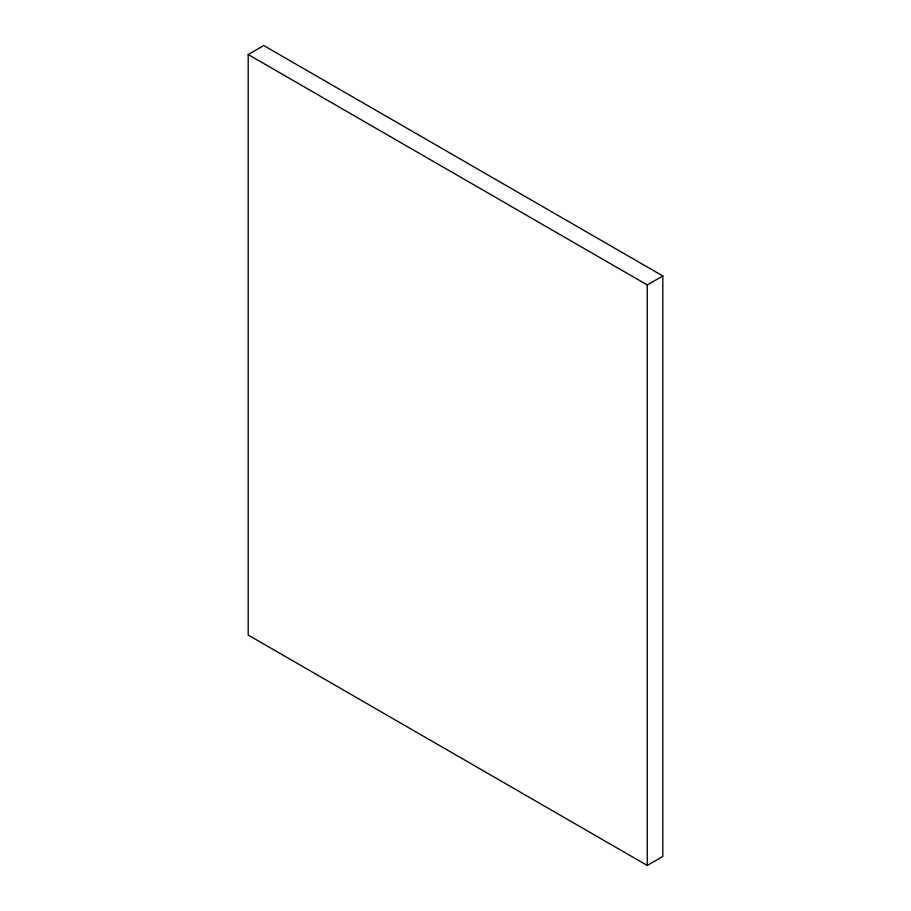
<?xml version="1.0" encoding="UTF-8"?>
<svg xmlns="http://www.w3.org/2000/svg" width="911" height="911" viewBox="0 0 911 911"><rect width="100%" height="100%" fill="white"/><g stroke="black" fill="none" stroke-linecap="round" stroke-linejoin="round"><path stroke-width="1.37" d="M248.191 54.523L263.734 45.55L662.809 275.953L662.809 856.477L647.265 865.45L248.191 635.047L248.191 54.523L647.265 284.938L662.809 275.953M647.265 284.938L647.265 865.45"/></g></svg>
